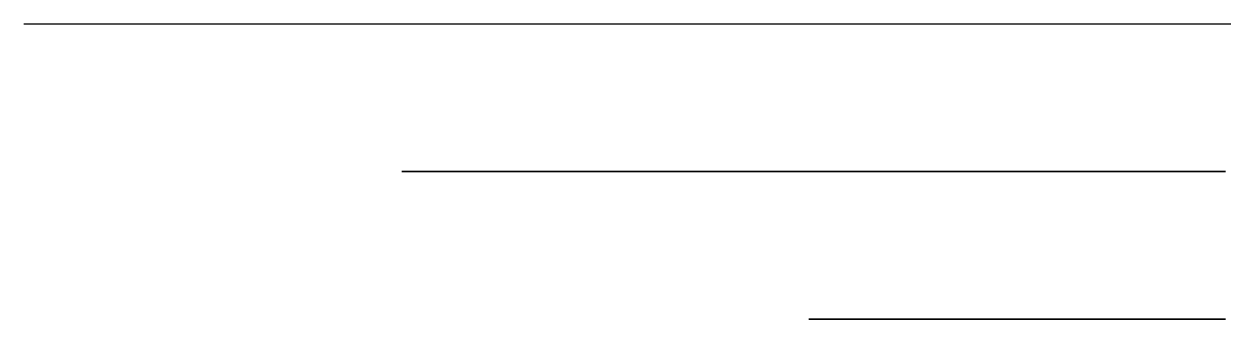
# Model space of a CAD drawing. Extents: x 0 to 9000, y -400 to 0.
# Drawn here: x 0 to 813, y -200 to 0 of the extents above; entities that cross this region are included whole.
import ezdxf

# ---------------------------------------------------------------- set-up
doc = ezdxf.new("R2010")
doc.units = 0

msp = doc.modelspace()

# ---------------------------------------------------------------- linework, layer by layer
at = {"layer": 'LAY0', "color": 2}
for points in [[(0, -0.1), (0.651155, -0.1), (1.30228, -0.1), (1.95337, -0.1), (2.60443, -0.1), (3.47249, -0.1), (4.34051, -0.1), (5.20851, -0.1), (5.85951, -0.1), (6.51049, -0.1), (7.16148, -0.1), (7.81247, -0.1), (8.46351, -0.1), (9.11454, -0.1), (9.76558, -0.1), (10.4166, -0.100001), (11.2847, -0.100001), (12.1527, -0.100002), (13.0208, -0.100002), (13.6718, -0.100002), (14.3229, -0.100003), (14.9739, -0.100003), (15.625, -0.100003), (16.276, -0.100003), (16.927, -0.100003), (17.578, -0.100002), (18.2291, -0.100002), (19.0971, -0.100002), (19.9652, -0.100001), (20.8332, -0.100001), (21.4843, -0.1), (22.1353, -0.1), (22.7864, -0.1), (23.4375, -0.1), (24.0885, -0.1), (24.7395, -0.100001), (25.3905, -0.100002), (26.0416, -0.100004), (26.9096, -0.100006), (27.7777, -0.100008), (28.6457, -0.100011), (29.2968, -0.100012), (29.9479, -0.100013), (30.5989, -0.100014), (31.25, -0.100014), (31.901, -0.100014), (32.552, -0.100013), (33.2031, -0.100012), (33.8541, -0.100011), (34.7221, -0.100009), (35.5902, -0.100007), (36.4583, -0.100005), (37.1093, -0.100003), (37.7604, -0.100002), (38.4114, -0.100002), (39.0625, -0.100001), (39.7135, -0.100001), (40.3645, -0.100001), (41.0156, -0.100001), (41.6666, -0.100001), (42.5346, -0.100001), (43.4027, -0.100001), (44.2708, -0.1), (44.9218, -0.1), (45.5729, -0.1), (46.2239, -0.1), (46.875, -0.1), (47.526, -0.1), (48.177, -0.1), (48.8281, -0.1), (49.4791, -0.1), (50.3472, -0.1), (51.2152, -0.1), (52.0833, -0.1), (52.7343, -0.1), (53.3854, -0.1), (54.0364, -0.1), (54.6875, -0.1), (55.3385, -0.1), (55.9895, -0.1), (56.6406, -0.1), (57.2916, -0.1), (58.1597, -0.1), (59.0277, -0.1), (59.8958, -0.1), (60.5468, -0.1), (61.1979, -0.1), (61.8489, -0.1), (62.5, -0.1), (63.151, -0.1), (63.8021, -0.1), (64.4531, -0.1), (65.1041, -0.1), (65.9722, -0.1), (66.8402, -0.1), (67.7083, -0.1), (68.3593, -0.1), (69.0104, -0.1), (69.6614, -0.1), (70.3125, -0.1), (70.9635, -0.1), (71.6146, -0.1), (72.2656, -0.1), (72.9166, -0.1), (73.7847, -0.1), (74.6527, -0.1), (75.5208, -0.1), (76.1718, -0.1), (76.8229, -0.1), (77.4739, -0.1), (78.125, -0.1), (78.776, -0.1), (79.4271, -0.1), (80.0781, -0.1), (80.7291, -0.1), (81.5972, -0.1), (82.4652, -0.1), (83.3333, -0.1), (83.9843, -0.1), (84.6354, -0.1), (85.2864, -0.1), (85.9375, -0.1), (86.5885, -0.1), (87.2396, -0.1), (87.8906, -0.1), (88.5416, -0.1), (89.4097, -0.1), (90.2777, -0.1), (91.1458, -0.1), (91.7968, -0.1), (92.4479, -0.1), (93.0989, -0.1), (93.75, -0.1), (94.401, -0.1), (95.0521, -0.1), (95.7031, -0.1), (96.3541, -0.1), (97.2222, -0.1), (98.0902, -0.1), (98.9583, -0.1), (99.6093, -0.1), (100.26, -0.1), (100.911, -0.1), (101.563, -0.1), (102.214, -0.1), (102.865, -0.1), (103.516, -0.1), (104.167, -0.1), (105.035, -0.1), (105.903, -0.1), (106.771, -0.1), (107.422, -0.1), (108.073, -0.1), (108.724, -0.1), (109.375, -0.1), (110.026, -0.099999), (110.677, -0.099997), (111.328, -0.099993), (111.979, -0.099989), (112.847, -0.099982), (113.715, -0.099974), (114.583, -0.099968), (115.234, -0.099963), (115.885, -0.09996), (116.536, -0.099957), (117.188, -0.099956), (117.839, -0.099958), (118.49, -0.099963), (119.141, -0.09997), (119.792, -0.099979), (120.66, -0.099993), (121.528, -0.100008), (122.396, -0.100021), (123.047, -0.100031), (123.698, -0.100038), (124.349, -0.100043), (125, -0.100044), (127.605, -0.100043), (130.209, -0.100041), (132.813, -0.100037), (135.417, -0.100033), (138.888, -0.100026), (142.36, -0.100018), (145.832, -0.100011), (148.435, -0.100007), (151.04, -0.100003), (153.645, -0.100001), (156.25, -0.1), (158.854, -0.100001), (161.458, -0.100002), (164.062, -0.100005), (166.666, -0.100009), (170.138, -0.100014), (173.61, -0.100019), (177.083, -0.100024), (179.687, -0.100028), (182.291, -0.100031), (184.896, -0.100032), (187.5, -0.100033), (190.104, -0.100032), (192.708, -0.100029), (195.312, -0.100024), (197.916, -0.100019), (201.388, -0.10001), (204.86, -0.100001), (208.333, -0.099992), (210.937, -0.099987), (213.541, -0.099982), (216.146, -0.099979), (218.75, -0.099978), (221.354, -0.099979), (223.958, -0.099981), (226.562, -0.099985), (229.166, -0.099989), (232.638, -0.099997), (236.11, -0.100004), (239.583, -0.100011), (242.187, -0.100016), (244.791, -0.100019), (247.396, -0.100022), (250, -0.100023), (255.208, -0.100023), (260.415, -0.100023), (265.623, -0.100022), (270.831, -0.100022), (277.775, -0.100021), (284.72, -0.100021), (291.665, -0.10002), (296.873, -0.10002), (302.082, -0.10002), (307.291, -0.10002), (312.5, -0.100019), (317.708, -0.100019), (322.916, -0.100019), (328.123, -0.100019), (333.332, -0.100018), (340.276, -0.100018), (347.22, -0.100017), (354.165, -0.100017), (359.374, -0.100016), (364.582, -0.100016), (369.791, -0.100016), (375, -0.100015), (380.208, -0.100015), (385.416, -0.100015), (390.624, -0.100015), (395.832, -0.100015), (402.776, -0.100015), (409.721, -0.100015), (416.665, -0.100014), (421.874, -0.100014), (427.082, -0.100014), (432.291, -0.100014), (437.5, -0.100014), (442.708, -0.100014), (447.916, -0.100014), (453.124, -0.100014), (458.332, -0.100013), (465.277, -0.100013), (472.221, -0.100013), (479.166, -0.100012), (484.374, -0.100012), (489.583, -0.100012), (494.791, -0.100012), (500, -0.100012), (505.207, -0.100012), (510.415, -0.100012), (515.622, -0.100012), (520.83, -0.100012), (527.774, -0.100011), (534.719, -0.100011), (541.664, -0.100011), (546.872, -0.100011), (552.081, -0.100011), (557.291, -0.100011), (562.5, -0.100011), (567.707, -0.100011), (572.915, -0.100011), (578.122, -0.100011), (583.33, -0.100011), (590.274, -0.10001), (597.219, -0.10001), (604.163, -0.10001), (609.372, -0.10001), (614.581, -0.10001), (619.791, -0.10001), (625, -0.10001), (635.412, -0.10001), (645.824, -0.100009), (656.238, -0.100009), (666.652, -0.100009), (680.54, -0.100009), (694.429, -0.100009), (708.319, -0.100009), (718.738, -0.100008), (729.158, -0.100008), (739.579, -0.100008), (750, -0.100008), (760.411, -0.100008), (770.824, -0.100008), (781.237, -0.100008), (791.651, -0.100008), (805.539, -0.100008), (819.428, -0.100008)], [(0, -0.1), (0.651501, -0.1), (1.30286, -0.1), (1.9541, -0.1), (2.60523, -0.1), (3.47328, -0.1), (4.3412, -0.1), (5.20905, -0.100001), (5.85991, -0.100001), (6.51076, -0.100001), (7.16163, -0.100001), (7.81253, -0.100001), (8.46353, -0.100001), (9.11453, -0.100002), (9.76554, -0.100004), (10.4166, -0.100006), (11.2846, -0.10001), (12.1526, -0.100014), (13.0207, -0.100017), (13.6718, -0.100019), (14.3228, -0.100021), (14.9739, -0.100022), (15.625, -0.100023), (16.276, -0.100022), (16.927, -0.100021), (17.578, -0.100019), (18.229, -0.100017), (19.097, -0.100013), (19.965, -0.10001), (20.8331, -0.100006), (21.4842, -0.100004), (22.1353, -0.100002), (22.7864, -0.1), (23.4375, -0.1), (24.0885, -0.1), (24.7395, -0.100001), (25.3905, -0.100002), (26.0415, -0.100004), (26.9095, -0.100006), (27.7775, -0.100008), (28.6456, -0.100011), (29.2967, -0.100012), (29.9478, -0.100013), (30.5989, -0.100014), (31.25, -0.100014), (31.901, -0.100014), (32.552, -0.100013), (33.203, -0.100012), (33.854, -0.100011), (34.722, -0.100009), (35.5901, -0.100007), (36.4581, -0.100005), (37.1092, -0.100003), (37.7603, -0.100002), (38.4114, -0.100002), (39.0625, -0.100001), (39.7135, -0.100001), (40.3645, -0.100001), (41.0155, -0.100001), (41.6665, -0.100001), (42.5345, -0.100001), (43.4026, -0.100001), (44.2706, -0.1), (44.9217, -0.1), (45.5728, -0.1), (46.2239, -0.1), (46.875, -0.1), (47.526, -0.1), (48.177, -0.1), (48.828, -0.1), (49.479, -0.1), (50.347, -0.1), (51.2151, -0.1), (52.0831, -0.1), (52.7342, -0.1), (53.3853, -0.1), (54.0364, -0.1), (54.6875, -0.1), (55.3385, -0.1), (55.9895, -0.100002), (56.6405, -0.100003), (57.2915, -0.100006), (58.1595, -0.100009), (59.0276, -0.100012), (59.8956, -0.100016), (60.5467, -0.100018), (61.1978, -0.10002), (61.8489, -0.100021), (62.5, -0.100021), (63.151, -0.100021), (63.802, -0.10002), (64.453, -0.100018), (65.104, -0.100016), (65.972, -0.100012), (66.8401, -0.100009), (67.7081, -0.100006), (68.3592, -0.100003), (69.0103, -0.100002), (69.6614, -0.1), (70.3125, -0.1), (70.9635, -0.1), (71.6145, -0.1), (72.2655, -0.1), (72.9165, -0.1), (73.7845, -0.099999), (74.6526, -0.099999), (75.5206, -0.099999), (76.1717, -0.099999), (76.8228, -0.099998), (77.4739, -0.099998), (78.125, -0.099998), (78.776, -0.099998), (79.427, -0.099998), (80.078, -0.099997), (80.729, -0.099996), (81.597, -0.099994), (82.4651, -0.099992), (83.3331, -0.09999), (83.9842, -0.099989), (84.6353, -0.099988), (85.2864, -0.099988), (85.9375, -0.099988), (86.5885, -0.099988), (87.2395, -0.099987), (87.8905, -0.099986), (88.5415, -0.099985), (89.4095, -0.099983), (90.2776, -0.099981), (91.1456, -0.099979), (91.7967, -0.099978), (92.4478, -0.099977), (93.0989, -0.099977), (93.75, -0.099976), (94.401, -0.099977), (95.052, -0.099977), (95.703, -0.099977), (96.354, -0.099978), (97.222, -0.099979), (98.0901, -0.09998), (98.9581, -0.099981), (99.6092, -0.099982), (100.26, -0.099982), (100.911, -0.099983), (101.562, -0.099983), (102.213, -0.099983), (102.864, -0.099984), (103.515, -0.099985), (104.166, -0.099986), (105.035, -0.099988), (105.903, -0.099991), (106.771, -0.099993), (107.422, -0.099994), (108.073, -0.099995), (108.724, -0.099996), (109.375, -0.099996), (110.026, -0.099996), (110.677, -0.099997), (111.328, -0.099997), (111.979, -0.099997), (112.847, -0.099998), (113.715, -0.099998), (114.583, -0.099999), (115.234, -0.099999), (115.885, -0.1), (116.536, -0.1), (117.187, -0.1), (117.838, -0.1), (118.489, -0.100001), (119.14, -0.100002), (119.791, -0.100003), (120.66, -0.100005), (121.528, -0.100007), (122.396, -0.100009), (123.047, -0.10001), (123.698, -0.100012), (124.349, -0.100012), (125, -0.100012), (127.603, -0.100012), (130.206, -0.100012), (132.81, -0.10001), (135.413, -0.100009), (138.886, -0.100007), (142.358, -0.100005), (145.831, -0.100003), (148.436, -0.100002), (151.04, -0.100001), (153.645, -0.1), (156.25, -0.1), (158.853, -0.1), (161.457, -0.1), (164.06, -0.1), (166.664, -0.1), (170.136, -0.1), (173.608, -0.1), (177.08, -0.100001), (179.685, -0.100001), (182.29, -0.100001), (184.895, -0.100001), (187.5, -0.100001), (190.103, -0.100001), (192.707, -0.100001), (195.31, -0.100001), (197.914, -0.100001), (201.386, -0.1), (204.858, -0.1), (208.33, -0.1), (210.935, -0.1), (213.54, -0.1), (216.145, -0.1), (218.75, -0.1), (221.353, -0.1), (223.956, -0.100002), (226.56, -0.100004), (229.164, -0.100007), (232.636, -0.100011), (236.108, -0.100015), (239.581, -0.100019), (242.185, -0.100022), (244.79, -0.100024), (247.395, -0.100026), (250, -0.100026), (255.205, -0.100026), (260.41, -0.100025), (265.616, -0.100024), (270.822, -0.100022), (277.765, -0.100019), (284.71, -0.100017), (291.655, -0.100014), (296.866, -0.100013), (302.076, -0.100011), (307.288, -0.10001), (312.5, -0.10001), (317.705, -0.100011), (322.91, -0.100012), (328.116, -0.100015), (333.322, -0.100018), (340.266, -0.100022), (347.21, -0.100027), (354.156, -0.100032), (359.366, -0.100035), (364.577, -0.100037), (369.788, -0.100039), (375, -0.10004), (380.205, -0.100039), (385.41, -0.100038), (390.616, -0.100037), (395.823, -0.100035), (402.766, -0.100032), (409.71, -0.10003), (416.656, -0.100027), (421.866, -0.100025), (427.077, -0.100024), (432.288, -0.100023), (437.5, -0.100022), (442.705, -0.100022), (447.91, -0.100021), (453.116, -0.100019), (458.323, -0.100017), (465.266, -0.100013), (472.211, -0.100009), (479.156, -0.100006), (484.366, -0.100003), (489.577, -0.100002), (494.788, -0.1), (500, -0.1), (505.203, -0.100001), (510.407, -0.100002), (515.612, -0.100004), (520.818, -0.100007), (527.761, -0.100012), (534.705, -0.100016), (541.652, -0.100021), (546.862, -0.100024), (552.074, -0.100026), (557.287, -0.100027), (562.5, -0.100028), (567.703, -0.100027), (572.906, -0.100026), (578.111, -0.100024), (583.317, -0.100021), (590.26, -0.100016), (597.204, -0.100012), (604.151, -0.100007), (609.362, -0.100004), (614.573, -0.100002), (619.786, -0.100001), (625, -0.1), (635.391, -0.1), (645.788, -0.1), (656.189, -0.1), (666.595, -0.1), (680.477, -0.1), (694.367, -0.1), (708.264, -0.1), (718.692, -0.1), (729.124, -0.1), (739.56, -0.1), (750, -0.1), (760.389, -0.1), (770.783, -0.1), (781.183, -0.1), (791.588, -0.1), (805.469, -0.1), (819.359, -0.1)], [(813.794, -100.1), (812.5, -100.1), (811.21, -100.1), (809.913, -100.1), (808.611, -100.1), (807.305, -100.1), (805.56, -100.1), (803.814, -100.1), (802.069, -100.1), (800.763, -100.1), (799.461, -100.1), (798.165, -100.1), (796.875, -100.1), (795.589, -100.1), (794.294, -100.1), (792.993, -100.1), (791.685, -100.1), (789.937, -100.1), (788.187, -100.1), (786.439, -100.1), (785.132, -100.1), (783.83, -100.1), (782.536, -100.1), (781.25, -100.1), (779.967, -100.1), (778.674, -100.1), (777.372, -100.1), (776.064, -100.1), (774.313, -100.1), (772.561, -100.1), (770.81, -100.1), (769.502, -100.1), (768.201, -100.1), (766.908, -100.1), (765.625, -100.1), (764.342, -100.1), (763.048, -100.1), (761.746, -100.1), (760.438, -100.1), (758.688, -100.1), (756.936, -100.1), (755.185, -100.1), (753.878, -100.1), (752.576, -100.1), (751.283, -100.1), (750, -100.1), (749.515, -100.1), (749.029, -100.1), (748.544, -100.1), (748.058, -100.1), (747.411, -100.1), (746.764, -100.1), (746.117, -100.1), (745.631, -100.1), (745.146, -100.1), (744.66, -100.1), (744.175, -100.1), (742.953, -100.1), (741.72, -100.1), (740.479, -100.1), (739.232, -100.1), (737.562, -100.1), (735.89, -100.1), (734.221, -100.1), (732.973, -100.1), (731.732, -100.1), (730.5, -100.1), (729.278, -100.1), (728.051, -100.1), (726.817, -100.1), (725.575, -100.1), (724.329, -100.1), (722.663, -100.1), (720.995, -100.1), (719.329, -100.1), (718.083, -100.1), (716.842, -100.1), (715.608, -100.1), (714.381, -100.1), (713.151, -100.1), (711.914, -100.1), (710.673, -100.1), (709.428, -100.1), (707.765, -100.1), (706.1, -100.1), (704.436, -100.1), (703.192, -100.1), (701.951, -100.1), (700.715, -100.1), (699.484, -100.1), (698.25, -100.1), (697.012, -100.1), (695.77, -100.1), (694.527, -100.1), (692.866, -100.1), (691.204, -100.1), (689.544, -100.1), (688.3, -100.1), (687.059, -100.1), (685.821, -100.1), (684.588, -100.1), (683.349, -100.1), (682.108, -100.1), (680.867, -100.1), (679.625, -100.1), (677.967, -100.1), (676.309, -100.1), (674.652, -100.1), (673.41, -100.1), (672.169, -100.1), (670.929, -100.1), (669.691, -100.1), (668.447, -100.1), (667.204, -100.1), (665.963, -100.1), (664.722, -100.1), (663.068, -100.1), (661.415, -100.1), (659.761, -100.1), (658.521, -100.1), (657.279, -100.1), (656.037, -100.1), (654.794, -100.1), (653.543, -100.1), (652.297, -100.1), (651.056, -100.1), (649.817, -100.1), (648.168, -100.1), (646.521, -100.1), (644.873, -100.1), (643.634, -100.1), (642.393, -100.1), (641.147, -100.1), (639.897, -100.1), (638.623, -100.1), (637.367, -100.1), (636.126, -100.1), (634.894, -100.1), (633.262, -100.1), (631.634, -100.1), (630.002, -100.1), (628.771, -100.1), (627.529, -100.1), (626.273, -100.1), (625, -100.1), (622.427, -100.1), (619.836, -100.1), (617.232, -100.1), (614.617, -100.1), (611.12, -100.1), (607.619, -100.1), (604.123, -100.1), (601.51, -100.1), (598.907, -100.1), (596.32, -100.1), (593.75, -100.1), (591.138, -100.1), (588.529, -100.1), (585.923, -100.1), (583.32, -100.1), (579.851, -100.1), (576.384, -100.1), (572.917, -100.1), (570.316, -100.1), (567.713, -100.1), (565.108, -100.1), (562.5, -100.1), (559.766, -100.1), (557.104, -100.1), (554.498, -100.1), (551.932, -100.1), (548.552, -100.1), (545.188, -100.1), (541.808, -100.1), (539.244, -100.1), (536.64, -100.1), (533.98, -100.1), (531.25, -100.1), (528.646, -100.1), (526.041, -100.1), (523.437, -100.1), (520.833, -100.1), (517.361, -100.1), (513.889, -100.1), (510.417, -100.1), (507.813, -100.1), (505.209, -100.1), (502.604, -100.1), (500, -100.1), (499.349, -100.1), (498.697, -100.1), (498.046, -100.1), (497.395, -100.1), (496.527, -100.1), (495.659, -100.1), (494.791, -100.1), (494.14, -100.1), (493.489, -100.1), (492.838, -100.1), (492.188, -100.1), (491.536, -100.1), (490.884, -100.1), (490.233, -100.1), (489.582, -100.1), (488.714, -100.1), (487.846, -100.1), (486.979, -100.1), (486.328, -100.1), (485.677, -100.1), (485.026, -100.1), (484.375, -100.1), (483.723, -100.1), (483.071, -100.1), (482.42, -100.1), (481.769, -100.1), (480.901, -100.1), (480.034, -100.1), (479.167, -100.1), (478.516, -100.1), (477.865, -100.1), (477.214, -100.1), (476.562, -100.1), (475.91, -100.1), (475.258, -100.1), (474.607, -100.1), (473.956, -100.1), (473.089, -100.1), (472.222, -100.1), (471.354, -100.1), (470.704, -100.1), (470.053, -100.1), (469.402, -100.1), (468.75, -100.1), (468.098, -100.1), (467.446, -100.1), (466.795, -100.1), (466.144, -100.1), (465.276, -100.1), (464.409, -100.1), (463.542, -100.1), (462.891, -100.1), (462.241, -100.1), (461.589, -100.1), (460.937, -100.1), (460.285, -100.1), (459.633, -100.1), (458.982, -100.1), (458.331, -100.1), (457.464, -100.1), (456.597, -100.1), (455.73, -100.1), (455.079, -100.1), (454.428, -100.1), (453.777, -100.1), (453.125, -100.1), (452.472, -100.1), (451.821, -100.1), (451.169, -100.1), (450.519, -100.1), (449.651, -100.1), (448.784, -100.1), (447.917, -100.1), (447.267, -100.1), (446.616, -100.1), (445.964, -100.1), (445.312, -100.1), (444.66, -100.1), (444.008, -100.1), (443.357, -100.1), (442.706, -100.1), (441.839, -100.1), (440.972, -100.1), (440.105, -100.1), (439.454, -100.1), (438.803, -100.1), (438.152, -100.1), (437.5, -100.1), (436.848, -100.1), (436.197, -100.1), (435.545, -100.1), (434.894, -100.1), (434.027, -100.1), (433.159, -100.1), (432.292, -100.1), (431.641, -100.1), (430.99, -100.1), (430.339, -100.1), (429.688, -100.1), (429.038, -100.1), (428.387, -100.1), (427.736, -100.1), (427.084, -100.1), (426.215, -100.1), (425.346, -100.1), (424.477, -100.1), (423.825, -100.1), (423.174, -100.1), (422.524, -100.1), (421.875, -100.1), (421.226, -100.1), (420.576, -100.1), (419.925, -100.1), (419.273, -100.1), (418.403, -100.1), (417.533, -100.1), (416.663, -100.1), (416.011, -100.1), (415.36, -100.1), (414.711, -100.1), (414.063, -100.1), (413.415, -100.1), (412.765, -100.1), (412.114, -100.1), (411.461, -100.1), (410.591, -100.1), (409.72, -100.1), (408.849, -100.1), (408.197, -100.1), (407.547, -100.1), (406.897, -100.1), (406.25, -100.1), (405.603, -100.1), (404.953, -100.1), (404.302, -100.1), (403.649, -100.1), (402.778, -100.1), (401.907, -100.1), (401.036, -100.1), (400.384, -100.1), (399.733, -100.1), (399.084, -100.1), (398.438, -100.1), (397.791, -100.1), (397.141, -100.1), (396.49, -100.1), (395.837, -100.1), (394.966, -100.1), (394.094, -100.1), (393.222, -100.1), (392.57, -100.1), (391.92, -100.1), (391.271, -100.1), (390.625, -100.1), (389.98, -100.1), (389.331, -100.1), (388.68, -100.1), (388.026, -100.1), (387.154, -100.1), (386.28, -100.1), (385.408, -100.1), (384.755, -100.1), (384.104, -100.1), (383.457, -100.1), (382.813, -100.1), (382.174, -100.1), (381.528, -100.1), (380.877, -100.1), (380.222, -100.1), (379.344, -100.1), (378.464, -100.1), (377.586, -100.1), (376.932, -100.1), (376.281, -100.1), (375.637, -100.1), (375, -100.1), (374.408, -100.1), (373.817, -100.1), (373.226, -100.1), (372.636, -100.1), (371.85, -100.1), (371.065, -100.1), (370.279, -100.1), (369.69, -100.1), (369.1, -100.1), (368.51, -100.1), (367.92, -100.1), (367.218, -100.1), (366.504, -100.1), (365.779, -100.1), (365.046, -100.1), (364.061, -100.1), (363.073, -100.1), (362.089, -100.1), (361.357, -100.1), (360.633, -100.1), (359.921, -100.1), (359.221, -100.1), (358.38, -100.1), (357.531, -100.1), (356.674, -100.1), (355.813, -100.1), (354.659, -100.1), (353.503, -100.1), (352.351, -100.1), (351.491, -100.1), (350.636, -100.1), (349.79, -100.1), (348.952, -100.1), (348.36, -100.1), (347.766, -100.1), (347.172, -100.1), (346.576, -100.1), (345.782, -100.1), (344.988, -100.1), (344.194, -100.1), (343.6, -100.1), (343.006, -100.1), (342.415, -100.1), (341.824, -100.1), (341.1, -100.1), (340.374, -100.1), (339.648, -100.1), (338.922, -100.1), (337.953, -100.1), (336.984, -100.1), (336.017, -100.1), (335.292, -100.1), (334.569, -100.1), (333.847, -100.1), (333.126, -100.1), (332.548, -100.1), (331.969, -100.1), (331.391, -100.1), (330.814, -100.1), (330.044, -100.1), (329.274, -100.1), (328.505, -100.1), (327.929, -100.1), (327.353, -100.1), (326.778, -100.1), (326.203, -100.1), (325.667, -100.1), (325.133, -100.1), (324.598, -100.1), (324.064, -100.1), (323.353, -100.1), (322.642, -100.1), (321.932, -100.1), (321.4, -100.1), (320.868, -100.1), (320.336, -100.1), (319.804, -100.1), (319.299, -100.1), (318.796, -100.1), (318.295, -100.1), (317.795, -100.1), (317.132, -100.1), (316.471, -100.1), (315.813, -100.1), (315.321, -100.1), (314.83, -100.1), (314.341, -100.1), (313.852, -100.1), (313.381, -100.1), (312.911, -100.1), (312.443, -100.1), (311.977, -100.1), (311.357, -100.1), (310.74, -100.1), (310.125, -100.1), (309.666, -100.1), (309.207, -100.1), (308.75, -100.1), (308.293, -100.1), (307.852, -100.1), (307.413, -100.1), (306.975, -100.1), (306.538, -100.1), (305.959, -100.1), (305.381, -100.1), (304.806, -100.1), (304.376, -100.1), (303.947, -100.1), (303.52, -100.1), (303.093, -100.1), (302.68, -100.1), (302.268, -100.1), (301.858, -100.1), (301.449, -100.1), (300.906, -100.1), (300.366, -100.1), (299.829, -100.1), (299.428, -100.1), (299.028, -100.1), (298.63, -100.1), (298.233, -100.1), (297.846, -100.1), (297.461, -100.1), (297.078, -100.1), (296.696, -100.1), (296.19, -100.1), (295.687, -100.1), (295.187, -100.1), (294.814, -100.1), (294.443, -100.1), (294.073, -100.1), (293.706, -100.1), (293.346, -100.1), (292.987, -100.1), (292.631, -100.1), (292.276, -100.1), (291.806, -100.1), (291.34, -100.1), (290.877, -100.1), (290.533, -100.1), (290.19, -100.1), (289.849, -100.1), (289.511, -100.1), (289.178, -100.1), (288.846, -100.1), (288.517, -100.1), (288.19, -100.1), (287.757, -100.1), (287.327, -100.1), (286.902, -100.1), (286.585, -100.1), (286.271, -100.1), (285.959, -100.1), (285.649, -100.1), (285.343, -100.1), (285.039, -100.1), (284.737, -100.1), (284.438, -100.1), (284.042, -100.1), (283.649, -100.1), (283.261, -100.1), (282.973, -100.1), (282.686, -100.1), (282.402, -100.1), (282.12, -100.1), (281.842, -100.1), (281.566, -100.1), (281.292, -100.1), (281.02, -100.1), (280.66, -100.1), (280.305, -100.1), (279.953, -100.1), (279.692, -100.1), (279.433, -100.1), (279.177, -100.1), (278.922, -100.1), (278.671, -100.1), (278.422, -100.1), (278.175, -100.1), (277.93, -100.1), (277.607, -100.1), (277.288, -100.1), (276.972, -100.1), (276.738, -100.1), (276.506, -100.1), (276.276, -100.1), (276.049, -100.1), (275.607, -100.1), (275.17, -100.1), (274.738, -100.1), (274.311, -100.1), (273.748, -100.1), (273.193, -100.1), (272.645, -100.1), (272.239, -100.1), (271.837, -100.1), (271.438, -100.1), (271.044, -100.1), (270.67, -100.1), (270.3, -100.1), (269.935, -100.1), (269.573, -100.1), (269.097, -100.1), (268.629, -100.1), (268.168, -100.1), (267.827, -100.1), (267.49, -100.1), (267.157, -100.1), (266.829, -100.1), (266.515, -100.1), (266.206, -100.1), (265.901, -100.1), (265.6, -100.1), (265.206, -100.1), (264.818, -100.1), (264.439, -100.1), (264.159, -100.1), (263.884, -100.1), (263.614, -100.1), (263.347, -100.1), (263.092, -100.1), (262.841, -100.1), (262.594, -100.1), (262.351, -100.1), (262.034, -100.1), (261.725, -100.1), (261.424, -100.1), (261.203, -100.1), (260.986, -100.1), (260.775, -100.1), (260.567, -100.1), (260.368, -100.1), (260.173, -100.1), (259.982, -100.1), (259.795, -100.1), (259.553, -100.1), (259.319, -100.1), (259.092, -100.1), (258.927, -100.1), (258.767, -100.1), (258.61, -100.1), (258.458, -100.1), (258.313, -100.1), (258.172, -100.1), (258.035, -100.1), (257.902, -100.1), (257.732, -100.1), (257.568, -100.1), (257.413, -100.1), (257.301, -100.1), (257.193, -100.1), (257.089, -100.1), (256.99, -100.1), (256.896, -100.1), (256.806, -100.1), (256.72, -100.1), (256.638, -100.1), (256.535, -100.1), (256.44, -100.1), (256.351, -100.1), (256.289, -100.1), (256.232, -100.1), (256.178, -100.1), (256.128, -100.1), (256.083, -100.1), (256.042, -100.1), (256.005, -100.1), (255.971, -100.1), (255.933, -100.1), (255.901, -100.1), (255.877, -100.1), (255.863, -100.1), (255.854, -100.1), (255.848, -100.1), (255.846, -100.1), (255.848, -100.1), (255.854, -100.1), (255.863, -100.1), (255.877, -100.1), (255.902, -100.1), (255.933, -100.1), (255.971, -100.1), (256.005, -100.1), (256.042, -100.1), (256.083, -100.1), (256.128, -100.1), (256.178, -100.1), (256.232, -100.1), (256.289, -100.1), (256.351, -100.1), (256.44, -100.1), (256.536, -100.1), (256.638, -100.1), (256.72, -100.1), (256.806, -100.1), (256.896, -100.1), (256.99, -100.1), (257.089, -100.1), (257.193, -100.1), (257.301, -100.1), (257.413, -100.1), (257.569, -100.1), (257.732, -100.1), (257.902, -100.1), (258.035, -100.1), (258.172, -100.1), (258.313, -100.1), (258.459, -100.1), (258.61, -100.1), (258.767, -100.1), (258.927, -100.1), (259.092, -100.1), (259.319, -100.1), (259.553, -100.1), (259.795, -100.1), (259.982, -100.1), (260.173, -100.1), (260.368, -100.1), (260.567, -100.1), (260.775, -100.1), (260.986, -100.1), (261.203, -100.1), (261.424, -100.1), (261.725, -100.1), (262.034, -100.1), (262.351, -100.1), (262.594, -100.1), (262.841, -100.1), (263.092, -100.1), (263.347, -100.1), (263.614, -100.1), (263.884, -100.1), (264.159, -100.1), (264.439, -100.1), (264.818, -100.1), (265.205, -100.1), (265.6, -100.1), (265.901, -100.1), (266.206, -100.1), (266.515, -100.1), (266.828, -100.1), (267.157, -100.1), (267.49, -100.1), (267.827, -100.1), (268.168, -100.1), (268.629, -100.1), (269.097, -100.1), (269.573, -100.1), (269.934, -100.1), (270.3, -100.1), (270.67, -100.1), (271.044, -100.1), (271.438, -100.1), (271.837, -100.1), (272.239, -100.1), (272.645, -100.1), (273.193, -100.1), (273.748, -100.1), (274.311, -100.1), (274.739, -100.1), (275.171, -100.1), (275.607, -100.1), (276.049, -100.1), (276.276, -100.1), (276.506, -100.1), (276.738, -100.1), (276.973, -100.1), (277.288, -100.1), (277.607, -100.1), (277.931, -100.1), (278.175, -100.1), (278.422, -100.1), (278.671, -100.1), (278.923, -100.1), (279.177, -100.1), (279.434, -100.1), (279.692, -100.1), (279.953, -100.1), (280.305, -100.1), (280.66, -100.1), (281.02, -100.1), (281.292, -100.1), (281.566, -100.1), (281.842, -100.1), (282.121, -100.1), (282.402, -100.1), (282.686, -100.1), (282.973, -100.1), (283.261, -100.1), (283.65, -100.1), (284.042, -100.1), (284.438, -100.1), (284.738, -100.1), (285.039, -100.1), (285.343, -100.1), (285.649, -100.1), (285.959, -100.1), (286.271, -100.1), (286.586, -100.1), (286.902, -100.1), (287.328, -100.1), (287.757, -100.1), (288.19, -100.1), (288.517, -100.1), (288.847, -100.1), (289.178, -100.1), (289.511, -100.1), (289.85, -100.1), (290.19, -100.1), (290.533, -100.1), (290.878, -100.1), (291.34, -100.1), (291.807, -100.1), (292.277, -100.1), (292.631, -100.1), (292.988, -100.1), (293.346, -100.1), (293.706, -100.1), (294.08, -100.1), (294.455, -100.1), (294.831, -100.1), (295.207, -100.1), (295.709, -100.1), (296.212, -100.1), (296.717, -100.1), (297.095, -100.1), (297.474, -100.1), (297.853, -100.1), (298.233, -100.1), (298.635, -100.1), (299.038, -100.1), (299.441, -100.1), (299.845, -100.1), (300.384, -100.1), (300.924, -100.1), (301.465, -100.1), (301.871, -100.1), (302.278, -100.1), (302.685, -100.1), (303.093, -100.1), (303.524, -100.1), (303.955, -100.1), (304.387, -100.1), (304.819, -100.1), (305.396, -100.1), (305.973, -100.1), (306.552, -100.1), (306.986, -100.1), (307.421, -100.1), (307.857, -100.1), (308.293, -100.1), (308.754, -100.1), (309.215, -100.1), (309.677, -100.1), (310.139, -100.1), (310.755, -100.1), (311.372, -100.1), (311.991, -100.1), (312.455, -100.1), (312.92, -100.1), (313.386, -100.1), (313.852, -100.1), (314.346, -100.1), (314.84, -100.1), (315.334, -100.1), (315.829, -100.1), (316.488, -100.1), (317.149, -100.1), (317.811, -100.1), (318.308, -100.1), (318.806, -100.1), (319.305, -100.1), (319.804, -100.1), (320.335, -100.1), (320.866, -100.1), (321.397, -100.1), (321.929, -100.1), (322.639, -100.1), (323.349, -100.1), (324.061, -100.1), (324.595, -100.1), (325.13, -100.1), (325.666, -100.1), (326.203, -100.1), (326.777, -100.1), (327.351, -100.1), (327.926, -100.1), (328.502, -100.1), (329.27, -100.1), (330.04, -100.1), (330.81, -100.1), (331.388, -100.1), (331.967, -100.1), (332.546, -100.1), (333.126, -100.1), (333.845, -100.1), (334.566, -100.1), (335.289, -100.1), (336.012, -100.1), (336.979, -100.1), (337.947, -100.1), (338.917, -100.1), (339.644, -100.1), (340.371, -100.1), (341.098, -100.1), (341.825, -100.1), (342.414, -100.1), (343.005, -100.1), (343.598, -100.1), (344.192, -100.1), (344.985, -100.1), (345.779, -100.1), (346.574, -100.1), (347.169, -100.1), (347.765, -100.1), (348.359, -100.1), (348.952, -100.1), (349.789, -100.1), (350.635, -100.1), (351.488, -100.1), (352.347, -100.1), (353.499, -100.1), (354.654, -100.1), (355.807, -100.1), (356.67, -100.1), (357.527, -100.1), (358.378, -100.1), (359.221, -100.1), (359.92, -100.1), (360.633, -100.1), (361.356, -100.1), (362.087, -100.1), (363.07, -100.1), (364.058, -100.1), (365.042, -100.1), (365.776, -100.1), (366.501, -100.1), (367.217, -100.1), (367.92, -100.1), (368.51, -100.1), (369.099, -100.1), (369.688, -100.1), (370.277, -100.1), (371.063, -100.1), (371.848, -100.1), (372.634, -100.1), (373.225, -100.1), (373.816, -100.1), (374.407, -100.1), (375, -100.1), (375.637, -100.1), (376.281, -100.1), (376.93, -100.1), (377.585, -100.1), (378.462, -100.1), (379.341, -100.1), (380.219, -100.1), (380.875, -100.1), (381.526, -100.1), (382.173, -100.1), (382.812, -100.1), (383.456, -100.1), (384.104, -100.1), (384.754, -100.1), (385.406, -100.1), (386.278, -100.1), (387.151, -100.1), (388.024, -100.1), (388.677, -100.1), (389.329, -100.1), (389.978, -100.1), (390.625, -100.1), (391.271, -100.1), (391.919, -100.1), (392.569, -100.1), (393.221, -100.1), (394.092, -100.1), (394.964, -100.1), (395.835, -100.1), (396.488, -100.1), (397.14, -100.1), (397.79, -100.1), (398.437, -100.1), (399.084, -100.1), (399.733, -100.1), (400.383, -100.1), (401.035, -100.1), (401.905, -100.1), (402.777, -100.1), (403.648, -100.1), (404.3, -100.1), (404.952, -100.1), (405.602, -100.1), (406.25, -100.1), (406.897, -100.1), (407.546, -100.1), (408.197, -100.1), (408.848, -100.1), (409.719, -100.1), (410.589, -100.1), (411.46, -100.1), (412.112, -100.1), (412.764, -100.1), (413.414, -100.1), (414.062, -100.1), (414.71, -100.1), (415.36, -100.1), (416.011, -100.1), (416.662, -100.1), (417.532, -100.1), (418.402, -100.1), (419.272, -100.1), (419.924, -100.1), (420.575, -100.1), (421.226, -100.1), (421.875, -100.1), (422.524, -100.1), (423.174, -100.1), (423.825, -100.1), (424.476, -100.1), (425.345, -100.1), (426.214, -100.1), (427.083, -100.1), (427.735, -100.1), (428.386, -100.1), (429.037, -100.1), (429.687, -100.1), (430.338, -100.1), (430.989, -100.1), (431.64, -100.1), (432.291, -100.1), (433.158, -100.1), (434.026, -100.1), (434.894, -100.1), (435.545, -100.1), (436.196, -100.1), (436.848, -100.1), (437.5, -100.1), (438.151, -100.1), (438.802, -100.1), (439.453, -100.1), (440.103, -100.1), (440.971, -100.1), (441.838, -100.1), (442.706, -100.1), (443.357, -100.1), (444.008, -100.1), (444.66, -100.1), (445.313, -100.1), (445.964, -100.1), (446.615, -100.1), (447.266, -100.1), (447.916, -100.1), (448.783, -100.1), (449.65, -100.1), (450.518, -100.1), (451.169, -100.1), (451.82, -100.1), (452.472, -100.1), (453.125, -100.1), (453.776, -100.1), (454.427, -100.1), (455.078, -100.1), (455.728, -100.1), (456.596, -100.1), (457.463, -100.1), (458.33, -100.1), (458.981, -100.1), (459.633, -100.1), (460.285, -100.1), (460.938, -100.1), (461.589, -100.1), (462.24, -100.1), (462.89, -100.1), (463.541, -100.1), (464.408, -100.1), (465.275, -100.1), (466.143, -100.1), (466.794, -100.1), (467.445, -100.1), (468.097, -100.1), (468.75, -100.1), (469.401, -100.1), (470.052, -100.1), (470.703, -100.1), (471.353, -100.1), (472.22, -100.1), (473.087, -100.1), (473.955, -100.1), (474.606, -100.1), (475.258, -100.1), (475.91, -100.1), (476.563, -100.1), (477.213, -100.1), (477.864, -100.1), (478.515, -100.1), (479.165, -100.1), (480.033, -100.1), (480.9, -100.1), (481.768, -100.1), (482.419, -100.1), (483.071, -100.1), (483.723, -100.1), (484.375, -100.1), (485.026, -100.1), (485.676, -100.1), (486.327, -100.1), (486.977, -100.1), (487.845, -100.1), (488.713, -100.1), (489.581, -100.1), (490.232, -100.1), (490.883, -100.1), (491.535, -100.1), (492.187, -100.1), (492.838, -100.1), (493.488, -100.1), (494.139, -100.1), (494.789, -100.1), (495.657, -100.1), (496.525, -100.1), (497.394, -100.1), (498.045, -100.1), (498.697, -100.1), (499.348, -100.1), (500, -100.1), (502.63, -100.1), (505.246, -100.1), (507.85, -100.1), (510.446, -100.1), (513.898, -100.1), (517.347, -100.1), (520.8, -100.1), (523.396, -100.1), (526.001, -100.1), (528.618, -100.1), (531.25, -100.1), (533.955, -100.1), (536.602, -100.1), (539.205, -100.1), (541.774, -100.1), (545.169, -100.1), (548.552, -100.1), (551.95, -100.1), (554.523, -100.1), (557.131, -100.1), (559.786, -100.1), (562.5, -100.1), (565.104, -100.1), (567.706, -100.1), (570.306, -100.1), (572.906, -100.1), (576.372, -100.1), (579.839, -100.1), (583.309, -100.1), (585.914, -100.1), (588.523, -100.1), (591.134, -100.1), (593.75, -100.1), (596.322, -100.1), (598.91, -100.1), (601.51, -100.1), (604.12, -100.1), (607.611, -100.1), (611.106, -100.1), (614.6, -100.1), (617.215, -100.1), (619.821, -100.1), (622.418, -100.1), (625, -100.1), (626.258, -100.1), (627.507, -100.1), (628.748, -100.1), (629.984, -100.1), (631.627, -100.1), (633.268, -100.1), (634.911, -100.1), (636.147, -100.1), (637.389, -100.1), (638.638, -100.1), (639.897, -100.1), (641.144, -100.1), (642.388, -100.1), (643.629, -100.1), (644.869, -100.1), (646.519, -100.1), (648.168, -100.1), (649.819, -100.1), (651.058, -100.1), (652.3, -100.1), (653.545, -100.1), (654.794, -100.1), (656.036, -100.1), (657.278, -100.1), (658.519, -100.1), (659.759, -100.1), (661.413, -100.1), (663.067, -100.1), (664.721, -100.1), (665.962, -100.1), (667.204, -100.1), (668.447, -100.1), (669.691, -100.1), (670.929, -100.1), (672.169, -100.1), (673.41, -100.1), (674.652, -100.1), (676.308, -100.1), (677.965, -100.1), (679.622, -100.1), (680.865, -100.1), (682.106, -100.1), (683.347, -100.1), (684.588, -100.1), (685.823, -100.1), (687.061, -100.1), (688.302, -100.1), (689.545, -100.1), (691.204, -100.1), (692.863, -100.1), (694.523, -100.1), (695.766, -100.1), (697.008, -100.1), (698.248, -100.1), (699.484, -100.1), (700.717, -100.1), (701.954, -100.1), (703.195, -100.1), (704.439, -100.1), (706.099, -100.1), (707.762, -100.1), (709.423, -100.1), (710.667, -100.1), (711.909, -100.1), (713.147, -100.1), (714.381, -100.1), (715.612, -100.1), (716.848, -100.1), (718.088, -100.1), (719.333, -100.1), (720.995, -100.1), (722.66, -100.1), (724.323, -100.1), (725.568, -100.1), (726.81, -100.1), (728.047, -100.1), (729.278, -100.1), (730.505, -100.1), (731.739, -100.1), (732.98, -100.1), (734.226, -100.1), (735.891, -100.1), (737.558, -100.1), (739.224, -100.1), (740.47, -100.1), (741.712, -100.1), (742.947, -100.1), (744.175, -100.1), (744.66, -100.1), (745.146, -100.1), (745.631, -100.1), (746.116, -100.1), (746.764, -100.1), (747.411, -100.1), (748.058, -100.1), (748.544, -100.1), (749.029, -100.1), (749.514, -100.1), (750, -100.1), (751.288, -100.1), (752.584, -100.1), (753.885, -100.1), (755.191, -100.1), (756.936, -100.1), (758.684, -100.1), (760.43, -100.1), (761.737, -100.1), (763.039, -100.1), (764.335, -100.1), (765.625, -100.1), (766.914, -100.1), (768.209, -100.1), (769.511, -100.1), (770.816, -100.1), (772.562, -100.1), (774.309, -100.1), (776.055, -100.1), (777.361, -100.1), (778.663, -100.1), (779.96, -100.1), (781.25, -100.1), (782.541, -100.1), (783.838, -100.1), (785.139, -100.1), (786.444, -100.1), (788.188, -100.1), (789.933, -100.1), (791.677, -100.1), (792.983, -100.1), (794.285, -100.1), (795.583, -100.1), (796.875, -100.1), (798.169, -100.1), (799.467, -100.1), (800.769, -100.1), (802.073, -100.1), (803.814, -100.1), (805.557, -100.1), (807.299, -100.1), (808.604, -100.1), (809.906, -100.1), (811.205, -100.1), (812.5, -100.1), (813.796, -100.1)], [(813.59, -200.1), (812.584, -200.1), (811.577, -200.1), (810.569, -200.1), (809.223, -200.1), (807.876, -200.1), (806.531, -200.1), (805.523, -200.1), (804.516, -200.1), (803.512, -200.1), (802.511, -200.1), (801.511, -200.1), (800.507, -200.1), (799.5, -200.1), (798.49, -200.1), (797.142, -200.1), (795.793, -200.1), (794.446, -200.1), (793.437, -200.1), (792.431, -200.1), (791.428, -200.1), (790.429, -200.1), (789.432, -200.1), (788.429, -200.1), (787.422, -200.1), (786.412, -200.1), (785.061, -200.1), (783.71, -200.1), (782.36, -200.1), (781.351, -200.1), (780.345, -200.1), (779.343, -200.1), (778.347, -200.1), (777.163, -200.1), (775.98, -200.1), (774.798, -200.1), (773.617, -200.1), (772.043, -200.1), (770.47, -200.1), (768.897, -200.1), (767.717, -200.1), (766.537, -200.1), (765.356, -200.1), (764.174, -200.1), (762.983, -200.1), (761.798, -200.1), (760.616, -200.1), (759.436, -200.1), (757.867, -200.1), (756.299, -200.1), (754.73, -200.1), (753.552, -200.1), (752.371, -200.1), (751.188, -200.1), (750, -200.1), (748.73, -200.1), (747.442, -200.1), (746.14, -200.1), (744.826, -200.1), (743.065, -200.1), (741.299, -200.1), (739.539, -200.1), (738.227, -200.1), (736.927, -200.1), (735.642, -200.1), (734.375, -200.1), (733.083, -200.1), (731.785, -200.1), (730.482, -200.1), (729.175, -200.1), (727.429, -200.1), (725.682, -200.1), (723.937, -200.1), (722.632, -200.1), (721.332, -200.1), (720.037, -200.1), (718.75, -200.1), (717.449, -200.1), (716.146, -200.1), (714.842, -200.1), (713.538, -200.1), (711.798, -200.1), (710.058, -200.1), (708.32, -200.1), (707.018, -200.1), (705.718, -200.1), (704.42, -200.1), (703.125, -200.1), (701.818, -200.1), (700.512, -200.1), (699.207, -200.1), (697.904, -200.1), (696.168, -200.1), (694.434, -200.1), (692.7, -200.1), (691.4, -200.1), (690.1, -200.1), (688.8, -200.1), (687.5, -200.1), (686.183, -200.1), (684.871, -200.1), (683.564, -200.1), (682.26, -200.1), (680.527, -200.1), (678.796, -200.1), (677.068, -200.1), (675.771, -200.1), (674.474, -200.1), (673.176, -200.1), (671.875, -200.1), (670.562, -200.1), (669.254, -200.1), (667.949, -200.1), (666.648, -200.1), (664.916, -200.1), (663.187, -200.1), (661.457, -200.1), (660.159, -200.1), (658.859, -200.1), (657.556, -200.1), (656.25, -200.1), (654.927, -200.1), (653.607, -200.1), (652.291, -200.1), (650.978, -200.1), (649.234, -200.1), (647.496, -200.1), (645.766, -200.1), (644.474, -200.1), (643.186, -200.1), (641.903, -200.1), (640.625, -200.1), (639.267, -200.1), (637.914, -200.1), (636.568, -200.1), (635.23, -200.1), (633.461, -200.1), (631.713, -200.1), (629.989, -200.1), (628.715, -200.1), (627.458, -200.1), (626.219, -200.1), (625, -200.1), (623.929, -200.1), (622.865, -200.1), (621.807, -200.1), (620.755, -200.1), (619.36, -200.1), (617.974, -200.1), (616.596, -200.1), (615.568, -200.1), (614.543, -200.1), (613.522, -200.1), (612.505, -200.1), (611.434, -200.1), (610.369, -200.1), (609.311, -200.1), (608.259, -200.1), (606.865, -200.1), (605.48, -200.1), (604.102, -200.1), (603.074, -200.1), (602.05, -200.1), (601.029, -200.1), (600.01, -200.1), (598.929, -200.1), (597.856, -200.1), (596.791, -200.1), (595.733, -200.1), (594.334, -200.1), (592.948, -200.1), (591.573, -200.1), (590.55, -200.1), (589.533, -200.1), (588.521, -200.1), (587.515, -200.1), (586.41, -200.1), (585.315, -200.1), (584.231, -200.1), (583.159, -200.1), (581.748, -200.1), (580.358, -200.1), (578.99, -200.1), (577.978, -200.1), (576.979, -200.1), (575.993, -200.1), (575.021, -200.1), (574.011, -200.1), (573.016, -200.1), (572.037, -200.1), (571.071, -200.1), (569.806, -200.1), (568.566, -200.1), (567.349, -200.1), (566.453, -200.1), (565.569, -200.1), (564.698, -200.1), (563.841, -200.1), (563.02, -200.1), (562.211, -200.1), (561.414, -200.1), (560.629, -200.1), (559.599, -200.1), (558.59, -200.1), (557.599, -200.1), (556.868, -200.1), (556.147, -200.1), (555.436, -200.1), (554.735, -200.1), (554.068, -200.1), (553.412, -200.1), (552.765, -200.1), (552.129, -200.1), (551.294, -200.1), (550.477, -200.1), (549.676, -200.1), (549.086, -200.1), (548.506, -200.1), (547.934, -200.1), (547.371, -200.1), (546.836, -200.1), (546.309, -200.1), (545.792, -200.1), (545.284, -200.1), (544.62, -200.1), (543.972, -200.1), (543.34, -200.1), (542.876, -200.1), (542.421, -200.1), (541.974, -200.1), (541.537, -200.1), (541.12, -200.1), (540.711, -200.1), (540.311, -200.1), (539.92, -200.1), (539.412, -200.1), (538.92, -200.1), (538.443, -200.1), (538.096, -200.1), (537.757, -200.1), (537.427, -200.1), (537.106, -200.1), (536.8, -200.1), (536.502, -200.1), (536.213, -200.1), (535.932, -200.1), (535.571, -200.1), (535.226, -200.1), (534.896, -200.1), (534.658, -200.1), (534.43, -200.1), (534.21, -200.1), (533.998, -200.1), (533.798, -200.1), (533.607, -200.1), (533.424, -200.1), (533.249, -200.1), (533.03, -200.1), (532.825, -200.1), (532.636, -200.1), (532.505, -200.1), (532.381, -200.1), (532.266, -200.1), (532.16, -200.1), (532.063, -200.1), (531.975, -200.1), (531.895, -200.1), (531.823, -200.1), (531.741, -200.1), (531.673, -200.1), (531.621, -200.1), (531.592, -200.1), (531.571, -200.1), (531.558, -200.1), (531.554, -200.1), (531.558, -200.1), (531.571, -200.1), (531.592, -200.1), (531.621, -200.1), (531.674, -200.1), (531.741, -200.1), (531.823, -200.1), (531.895, -200.1), (531.975, -200.1), (532.064, -200.1), (532.16, -200.1), (532.267, -200.1), (532.381, -200.1), (532.505, -200.1), (532.637, -200.1), (532.826, -200.1), (533.03, -200.1), (533.249, -200.1), (533.424, -200.1), (533.607, -200.1), (533.799, -200.1), (533.999, -200.1), (534.21, -200.1), (534.43, -200.1), (534.659, -200.1), (534.896, -200.1), (535.226, -200.1), (535.571, -200.1), (535.932, -200.1), (536.213, -200.1), (536.502, -200.1), (536.8, -200.1), (537.106, -200.1), (537.427, -200.1), (537.757, -200.1), (538.096, -200.1), (538.443, -200.1), (538.92, -200.1), (539.412, -200.1), (539.92, -200.1), (540.311, -200.1), (540.711, -200.1), (541.12, -200.1), (541.537, -200.1), (541.974, -200.1), (542.421, -200.1), (542.876, -200.1), (543.34, -200.1), (543.972, -200.1), (544.62, -200.1), (545.284, -200.1), (545.792, -200.1), (546.309, -200.1), (546.835, -200.1), (547.371, -200.1), (547.934, -200.1), (548.506, -200.1), (549.087, -200.1), (549.677, -200.1), (550.477, -200.1), (551.295, -200.1), (552.129, -200.1), (552.766, -200.1), (553.412, -200.1), (554.069, -200.1), (554.735, -200.1), (555.436, -200.1), (556.147, -200.1), (556.869, -200.1), (557.6, -200.1), (558.591, -200.1), (559.601, -200.1), (560.63, -200.1), (561.415, -200.1), (562.212, -200.1), (563.02, -200.1), (563.841, -200.1), (564.699, -200.1), (565.57, -200.1), (566.454, -200.1), (567.351, -200.1), (568.568, -200.1), (569.808, -200.1), (571.073, -200.1), (572.038, -200.1), (573.018, -200.1), (574.012, -200.1), (575.021, -200.1), (575.993, -200.1), (576.979, -200.1), (577.978, -200.1), (578.99, -200.1), (580.358, -200.1), (581.748, -200.1), (583.159, -200.1), (584.231, -200.1), (585.315, -200.1), (586.41, -200.1), (587.515, -200.1), (588.521, -200.1), (589.533, -200.1), (590.55, -200.1), (591.574, -200.1), (592.949, -200.1), (594.335, -200.1), (595.734, -200.1), (596.792, -200.1), (597.857, -200.1), (598.93, -200.1), (600.01, -200.1), (601.029, -200.1), (602.051, -200.1), (603.076, -200.1), (604.104, -200.1), (605.481, -200.1), (606.867, -200.1), (608.261, -200.1), (609.313, -200.1), (610.371, -200.1), (611.435, -200.1), (612.505, -200.1), (613.523, -200.1), (614.544, -200.1), (615.569, -200.1), (616.598, -200.1), (617.976, -200.1), (619.362, -200.1), (620.757, -200.1), (621.809, -200.1), (622.867, -200.1), (623.93, -200.1), (625, -200.1), (626.22, -200.1), (627.459, -200.1), (628.717, -200.1), (629.991, -200.1), (631.714, -200.1), (633.461, -200.1), (635.229, -200.1), (636.567, -200.1), (637.913, -200.1), (639.266, -200.1), (640.625, -200.1), (641.918, -200.1), (643.213, -200.1), (644.51, -200.1), (645.809, -200.1), (647.544, -200.1), (649.281, -200.1), (651.021, -200.1), (652.327, -200.1), (653.634, -200.1), (654.942, -200.1), (656.25, -200.1), (657.552, -200.1), (658.851, -200.1), (660.149, -200.1), (661.445, -200.1), (663.174, -200.1), (664.904, -200.1), (666.637, -200.1), (667.94, -200.1), (669.247, -200.1), (670.559, -200.1), (671.875, -200.1), (673.176, -200.1), (674.475, -200.1), (675.773, -200.1), (677.07, -200.1), (678.799, -200.1), (680.53, -200.1), (682.264, -200.1), (683.567, -200.1), (684.874, -200.1), (686.185, -200.1), (687.5, -200.1), (688.797, -200.1), (690.095, -200.1), (691.393, -200.1), (692.692, -200.1), (694.424, -200.1), (696.159, -200.1), (697.895, -200.1), (699.2, -200.1), (700.506, -200.1), (701.814, -200.1), (703.125, -200.1), (704.418, -200.1), (705.714, -200.1), (707.012, -200.1), (708.313, -200.1), (710.05, -200.1), (711.789, -200.1), (713.529, -200.1), (714.835, -200.1), (716.14, -200.1), (717.446, -200.1), (718.75, -200.1), (720.036, -200.1), (721.33, -200.1), (722.629, -200.1), (723.932, -200.1), (725.675, -200.1), (727.421, -200.1), (729.166, -200.1), (730.474, -200.1), (731.779, -200.1), (733.08, -200.1), (734.375, -200.1), (735.643, -200.1), (736.928, -200.1), (738.227, -200.1), (739.537, -200.1), (741.295, -200.1), (743.057, -200.1), (744.817, -200.1), (746.13, -200.1), (747.434, -200.1), (748.725, -200.1), (750, -200.1), (751.186, -200.1), (752.368, -200.1), (753.547, -200.1), (754.725, -200.1), (756.294, -200.1), (757.863, -200.1), (759.433, -200.1), (760.613, -200.1), (761.796, -200.1), (762.983, -200.1), (764.174, -200.1), (765.354, -200.1), (766.534, -200.1), (767.713, -200.1), (768.893, -200.1), (770.465, -200.1), (772.039, -200.1), (773.613, -200.1), (774.795, -200.1), (775.978, -200.1), (777.162, -200.1), (778.347, -200.1), (779.344, -200.1), (780.345, -200.1), (781.351, -200.1), (782.359, -200.1), (783.708, -200.1), (785.058, -200.1), (786.407, -200.1), (787.417, -200.1), (788.425, -200.1), (789.429, -200.1), (790.429, -200.1), (791.428, -200.1), (792.431, -200.1), (793.436, -200.1), (794.444, -200.1), (795.791, -200.1), (797.139, -200.1), (798.486, -200.1), (799.496, -200.1), (800.503, -200.1), (801.509, -200.1), (802.511, -200.1), (803.512, -200.1), (804.516, -200.1), (805.522, -200.1), (806.529, -200.1), (807.874, -200.1), (809.22, -200.1), (810.566, -200.1), (811.574, -200.1), (812.582, -200.1), (813.588, -200.1)]]:
    msp.add_lwpolyline(points, dxfattribs=at)

doc.saveas('drawing.dxf')
